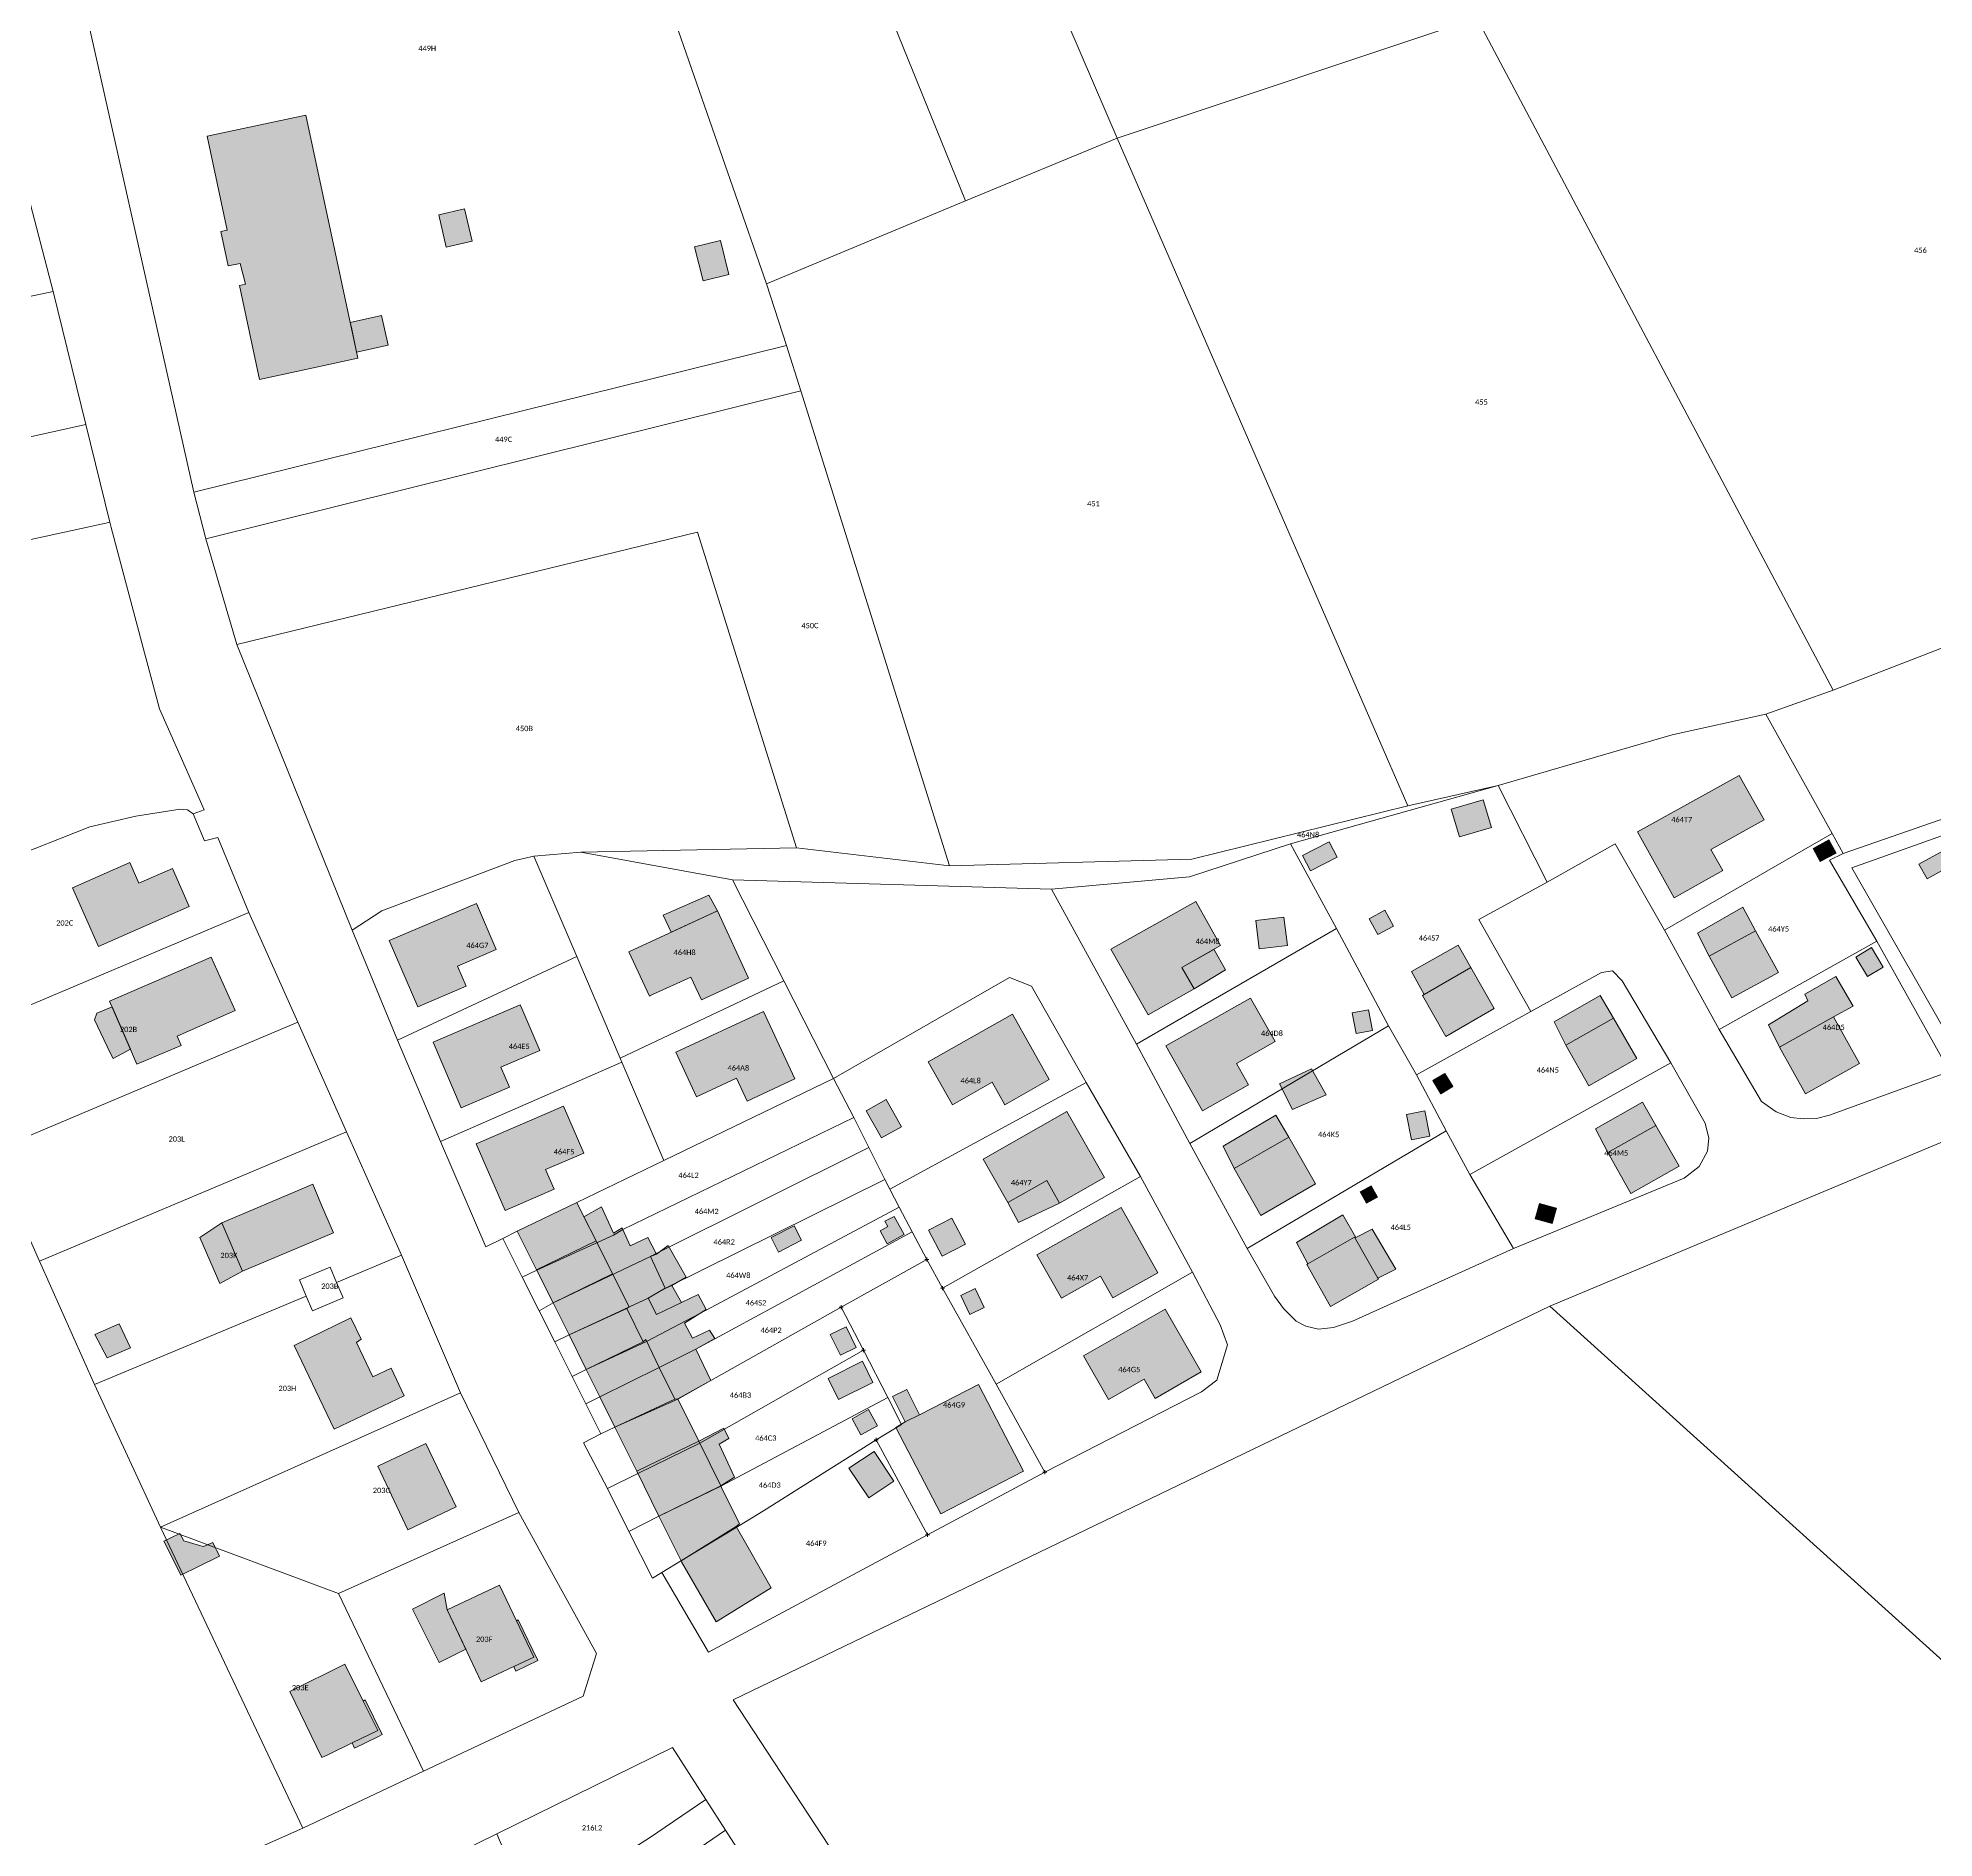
# Model space of a CAD drawing. Header units: metres. Extents: x 113120 to 240396, y 120329 to 242116.
# Drawn here: x 114262.7 to 114547.3, y 120947.3 to 121217.5 of the extents above; entities that cross this region are included whole.
import ezdxf

# ---------------------------------------------------------------- set-up
doc = ezdxf.new("R2010")
doc.units = ezdxf.units.M
doc.header["$LTSCALE"] = 3
doc.header["$PDMODE"] = 2
doc.header["$PDSIZE"] = 0.3
for name, color, linetype, lineweight in [('Bpn_CaPa', 78, 'Continuous', 0), ('Bpn_ReBu', 4, 'Continuous', 0), ('Bpt_CaNu', 7, 'Continuous', 0), ('Bpt_PrSt', 7, 'Continuous', 0), ('Hachure bâtiment', 11, 'Continuous', 0)]:
    doc.layers.add(name, color=color, linetype=linetype, lineweight=lineweight)
doc.styles.add('Legend', font='')
doc.styles.get('Legend').set_extended_font_data('Calibri')

msp = doc.modelspace()

# ---------------------------------------------------------------- hatches: boundary and pattern name
at = {"layer": 'Hachure bâtiment'}
h = msp.add_hatch(color=256, dxfattribs=at)
h.dxf.hatch_style = 1
h.paths.add_polyline_path([(114310.7, 121169.48), (114302.65, 121167.74), (114295.95, 121166.29), (114292.91, 121180.37), (114293.81, 121180.57), (114293.01, 121183.7), (114291.24, 121183.32), (114290.12, 121188.5), (114291.09, 121188.71), (114288.08, 121202.78), (114302.88, 121205.95)])
h = msp.add_hatch(color=256, dxfattribs=at)
h.dxf.hatch_style = 1
h.paths.add_polyline_path([(114323.96, 121186.15), (114322.83, 121191.01), (114326.71, 121191.91), (114327.84, 121187.06)])
h = msp.add_hatch(color=256, dxfattribs=at)
h.dxf.hatch_style = 1
h.paths.add_polyline_path([(114362.51, 121181.08), (114361.23, 121186.18), (114365.11, 121187.15), (114366.38, 121182.05)])
h = msp.add_hatch(color=256, dxfattribs=at)
h.dxf.hatch_style = 1
h.paths.add_polyline_path([(114310.51, 121170.36), (114309.72, 121174.06), (114309.55, 121174.83), (114314.25, 121175.86), (114315.24, 121171.4)])
h = msp.add_hatch(color=256, dxfattribs=at)
h.dxf.hatch_style = 1
h.paths.add_polyline_path([(114521.75, 121100.17), (114513.78, 121095.73), (114515.57, 121092.57), (114508.27, 121088.48), (114502.78, 121098.37), (114518.03, 121106.83)])
h = msp.add_hatch(color=256, dxfattribs=at)
h.dxf.hatch_style = 1
h.paths.add_polyline_path([(114476.03, 121097.59), (114474.78, 121101.75), (114479.59, 121103.19), (114480.84, 121099.03)])
h = msp.add_hatch(color=256, dxfattribs=at)
h.dxf.hatch_style = 1
h.paths.add_polyline_path([(114457.68, 121094.58), (114453.68, 121092.52), (114452.5, 121094.8), (114456.5, 121096.87)])
h = msp.add_hatch(color=256, dxfattribs=at)
h.dxf.hatch_style = 1
h.paths.add_polyline_path([(114532.57, 121095.18), (114530.18, 121093.9), (114529.13, 121095.88), (114531.5, 121097.17)])
h = msp.add_hatch(color=256, dxfattribs=at)
h.dxf.hatch_style = 1
h.paths.add_polyline_path([(114276.98, 121092.59), (114277.85, 121090.66), (114282.9, 121092.84), (114285.4, 121087.17), (114271.75, 121081.17), (114267.89, 121089.94), (114276.46, 121093.77)])
h = msp.add_hatch(color=256, dxfattribs=at)
h.dxf.hatch_style = 1
h.paths.add_polyline_path([(114550.75, 121093.8), (114546.23, 121091.3), (114544.98, 121093.5), (114549.53, 121096.02)])
h = msp.add_hatch(color=256, dxfattribs=at)
h.dxf.hatch_style = 1
h.paths.add_polyline_path([(114364.67, 121086.5), (114357.7, 121083.28), (114356.5, 121085.83), (114363.4, 121088.86)])
h = msp.add_hatch(color=256, dxfattribs=at)
h.dxf.hatch_style = 1
h.paths.add_polyline_path([(114331.48, 121080.7), (114325.67, 121078.22), (114326.97, 121075.2), (114319.68, 121072.07), (114315.4, 121082.03), (114328.53, 121087.63)])
h = msp.add_hatch(color=256, dxfattribs=at)
h.dxf.hatch_style = 1
h.paths.add_polyline_path([(114369.33, 121076.38), (114362.27, 121073.12), (114361.83, 121074.08), (114360.68, 121076.57), (114354.94, 121073.92), (114354.47, 121073.7), (114351.38, 121080.37), (114364.67, 121086.5)])
h = msp.add_hatch(color=256, dxfattribs=at)
h.dxf.hatch_style = 1
h.paths.add_polyline_path([(114440.18, 121081.3), (114434.37, 121078.02), (114436.2, 121074.78), (114429.3, 121070.87), (114423.73, 121080.73), (114436.45, 121087.92)])
h = msp.add_hatch(color=256, dxfattribs=at)
h.dxf.hatch_style = 1
h.paths.add_polyline_path([(114445.97, 121080.79), (114445.45, 121085.04), (114449.7, 121085.56), (114450.22, 121081.31)])
h = msp.add_hatch(color=256, dxfattribs=at)
h.dxf.hatch_style = 1
h.paths.add_polyline_path([(114466.13, 121084.2), (114463.77, 121082.93), (114462.5, 121085.32), (114464.85, 121086.58)])
h = msp.add_hatch(color=256, dxfattribs=at)
h.dxf.hatch_style = 1
h.paths.add_polyline_path([(114520.48, 121083.48), (114513.53, 121079.69), (114511.78, 121083.17), (114518.55, 121087.07)])
h = msp.add_hatch(color=256, dxfattribs=at)
h.dxf.hatch_style = 1
h.paths.add_polyline_path([(114523.9, 121077.23), (114516.9, 121073.42), (114513.53, 121079.69), (114520.48, 121083.48)])
h = msp.add_hatch(color=256, dxfattribs=at)
h.dxf.hatch_style = 1
h.paths.add_polyline_path([(114292.3, 121071.52), (114283.58, 121067.69), (114284.17, 121066.27), (114277.53, 121063.49), (114273.43, 121072.95), (114288.69, 121079.56)])
h = msp.add_hatch(color=256, dxfattribs=at)
h.dxf.hatch_style = 1
h.paths.add_polyline_path([(114440.94, 121077.64), (114436.2, 121074.78), (114434.37, 121078.02), (114439.16, 121080.72), (114439.17, 121080.73)])
h = msp.add_hatch(color=256, dxfattribs=at)
h.dxf.hatch_style = 1
h.paths.add_polyline_path([(114477.72, 121077.98), (114470.72, 121073.93), (114468.85, 121077.4), (114475.85, 121081.33)])
h = msp.add_hatch(color=256, dxfattribs=at)
h.dxf.hatch_style = 1
h.paths.add_polyline_path([(114539.65, 121078.07), (114537.27, 121076.63), (114535.53, 121079.57), (114537.9, 121080.98)])
h = msp.add_hatch(color=256, dxfattribs=at)
h.dxf.hatch_style = 1
h.paths.add_polyline_path([(114481.27, 121071.83), (114474, 121067.63), (114470.47, 121073.78), (114470.72, 121073.93), (114477.72, 121077.98)])
h = msp.add_hatch(color=256, dxfattribs=at)
h.dxf.hatch_style = 1
h.paths.add_polyline_path([(114535.13, 121072.2), (114532.2, 121070.58), (114524.07, 121066.02), (114522.4, 121069.37), (114528.3, 121073), (114527.85, 121073.98), (114532.53, 121076.67)])
h = msp.add_hatch(color=256, dxfattribs=at)
h.dxf.hatch_style = 1
h.paths.add_polyline_path([(114499.14, 121070.41), (114492.02, 121066.36), (114490.25, 121069.83), (114497.18, 121073.8)])
h = msp.add_hatch(color=256, dxfattribs=at)
h.dxf.hatch_style = 1
h.paths.add_polyline_path([(114276.55, 121065.76), (114273.99, 121064.35), (114273.54, 121065.17), (114271.18, 121070.15), (114271.54, 121071.15), (114273.82, 121072.07)])
h = msp.add_hatch(color=256, dxfattribs=at)
h.dxf.hatch_style = 1
h.paths.add_polyline_path([(114335.32, 121071.82), (114336.51, 121069.02), (114338, 121065.52), (114332.17, 121063.03), (114333.45, 121060.03), (114326.2, 121056.92), (114321.98, 121066.8), (114335.08, 121072.38)])
h = msp.add_hatch(color=256, dxfattribs=at)
h.dxf.hatch_style = 1
h.paths.add_polyline_path([(114376.28, 121061.27), (114369.15, 121057.93), (114367.53, 121061.4), (114361.53, 121058.6), (114358.43, 121065.27), (114371.57, 121071.4)])
h = msp.add_hatch(color=256, dxfattribs=at)
h.dxf.hatch_style = 1
h.paths.add_polyline_path([(114414.48, 121061.18), (114407.78, 121057.4), (114405.88, 121060.77), (114399.93, 121057.4), (114396.3, 121063.82), (114408.97, 121070.98)])
h = msp.add_hatch(color=256, dxfattribs=at)
h.dxf.hatch_style = 1
h.paths.add_polyline_path([(114448.37, 121066.88), (114442.57, 121063.6), (114444.38, 121060.38), (114437.48, 121056.47), (114431.98, 121066.22), (114444.68, 121073.4)])
h = msp.add_hatch(color=256, dxfattribs=at)
h.dxf.hatch_style = 1
h.paths.add_polyline_path([(114462.97, 121068.52), (114460.55, 121068.07), (114459.95, 121071.18), (114462.37, 121071.63)])
h = msp.add_hatch(color=256, dxfattribs=at)
h.dxf.hatch_style = 1
h.paths.add_polyline_path([(114502.68, 121064.32), (114495.45, 121060.22), (114492.02, 121066.36), (114499.14, 121070.41)])
h = msp.add_hatch(color=256, dxfattribs=at)
h.dxf.hatch_style = 1
h.paths.add_polyline_path([(114536.1, 121063.6), (114527.95, 121059.03), (114524.07, 121066.02), (114532.2, 121070.58)])
h = msp.add_hatch(color=256, dxfattribs=at)
h.dxf.hatch_style = 1
h.paths.add_polyline_path([(114450.96, 121056.66), (114449.03, 121060.51), (114453.85, 121062.8), (114456.01, 121058.9)])
h = msp.add_hatch(color=256, dxfattribs=at)
h.dxf.hatch_style = 1
h.paths.add_polyline_path([(114475.03, 121060.12), (114473.25, 121059.03), (114472.05, 121061.02), (114473.82, 121062.1)])
h = msp.add_hatch(color=256, dxfattribs=at)
h.dxf.hatch_style = 1
h.paths.add_polyline_path([(114344.6, 121050.13), (114338.87, 121047.67), (114340.15, 121044.7), (114332.82, 121041.52), (114328.48, 121051.53), (114341.57, 121057.18)])
h = msp.add_hatch(color=256, dxfattribs=at)
h.dxf.hatch_style = 1
h.paths.add_polyline_path([(114390.01, 121058.16), (114392.27, 121054.09), (114389.27, 121052.43), (114387.01, 121056.49)])
h = msp.add_hatch(color=256, dxfattribs=at)
h.dxf.hatch_style = 1
h.paths.add_polyline_path([(114505.52, 121054.3), (114498.3, 121050.22), (114496.43, 121053.8), (114503.5, 121057.77)])
h = msp.add_hatch(color=256, dxfattribs=at)
h.dxf.hatch_style = 1
h.paths.add_polyline_path([(114422.75, 121046.47), (114416.03, 121042.63), (114414.1, 121046.02), (114408.27, 121042.7), (114404.57, 121049.22), (114417.13, 121056.37)])
h = msp.add_hatch(color=256, dxfattribs=at)
h.dxf.hatch_style = 1
h.paths.add_polyline_path([(114450.43, 121052.52), (114442.2, 121047.82), (114440.55, 121051.2), (114448.5, 121055.83)])
h = msp.add_hatch(color=256, dxfattribs=at)
h.dxf.hatch_style = 1
h.paths.add_polyline_path([(114471.58, 121052.68), (114468.83, 121052.12), (114468.08, 121055.92), (114470.85, 121056.47)])
h = msp.add_hatch(color=256, dxfattribs=at)
h.dxf.hatch_style = 1
h.paths.add_polyline_path([(114509, 121048.17), (114501.78, 121044.08), (114498.3, 121050.22), (114505.52, 121054.3)])
h = msp.add_hatch(color=256, dxfattribs=at)
h.dxf.hatch_style = 1
h.paths.add_polyline_path([(114454.45, 121045.5), (114446.23, 121040.78), (114442.2, 121047.82), (114450.43, 121052.52)])
h = msp.add_hatch(color=256, dxfattribs=at)
h.dxf.hatch_style = 1
h.paths.add_polyline_path([(114305.26, 121042.32), (114307.02, 121038.15), (114293.37, 121032.39), (114290.29, 121039.68), (114302.56, 121044.86), (114303.94, 121045.45)])
h = msp.add_hatch(color=256, dxfattribs=at)
h.dxf.hatch_style = 1
h.paths.add_polyline_path([(114409.84, 121039.72), (114408.27, 121042.7), (114414.1, 121046.02), (114416.03, 121042.63)])
h = msp.add_hatch(color=256, dxfattribs=at)
h.dxf.hatch_style = 1
h.paths.add_polyline_path([(114344.62, 121040.59), (114346.45, 121036.94), (114337.53, 121032.6), (114334.63, 121038.42), (114343.55, 121042.72)])
h = msp.add_hatch(color=256, dxfattribs=at)
h.dxf.hatch_style = 1
h.paths.add_polyline_path([(114463.73, 121043.52), (114462.07, 121042.6), (114461.13, 121044.32), (114462.77, 121045.23)])
h = msp.add_hatch(color=256, dxfattribs=at)
h.dxf.hatch_style = 1
h.paths.add_polyline_path([(114490.6, 121041.87), (114489.97, 121039.57), (114487.4, 121040.27), (114488.05, 121042.57)])
h = msp.add_hatch(color=256, dxfattribs=at)
h.dxf.hatch_style = 1
h.paths.add_polyline_path([(114290.29, 121039.68), (114293.37, 121032.39), (114289.96, 121030.55), (114286.99, 121037.46)])
h = msp.add_hatch(color=256, dxfattribs=at)
h.dxf.hatch_style = 1
h.paths.add_polyline_path([(114349.07, 121038.12), (114350.35, 121038.9), (114350.45, 121038.67), (114351.57, 121036.2), (114354.23, 121037.47), (114355.5, 121034.97), (114354.6, 121034.63), (114356.81, 121029.87), (114356.57, 121029.73), (114354.27, 121028.38), (114355.5, 121025.9), (114361.77, 121028.92), (114362.98, 121026.67), (114359.73, 121024.63), (114360.9, 121022.33), (114363.47, 121023.57), (114364.28, 121022.3), (114361.4, 121020.68), (114363.7, 121016.02), (114358.71, 121013.26), (114358.25, 121013.2), (114355.93, 121017.97), (114353.9, 121022.13), (114353.5, 121021.82), (114351.05, 121026.83), (114351.4, 121027.08), (114348.93, 121032), (114346.45, 121036.94), (114344.62, 121040.59), (114347.25, 121042.08)])
h = msp.add_hatch(color=256, dxfattribs=at)
h.dxf.hatch_style = 1
h.paths.add_polyline_path([(114392.67, 121037.9), (114390.13, 121036.53), (114389.08, 121038.48), (114390.25, 121039.1), (114389.8, 121039.9), (114391.18, 121040.63)])
h = msp.add_hatch(color=256, dxfattribs=at)
h.dxf.hatch_style = 1
h.paths.add_polyline_path([(114398.38, 121034.64), (114396.34, 121038.57), (114399.85, 121040.39), (114401.89, 121036.46)])
h = msp.add_hatch(color=256, dxfattribs=at)
h.dxf.hatch_style = 1
h.paths.add_polyline_path([(114430.77, 121032.18), (114424.03, 121028.4), (114422.18, 121031.67), (114416.3, 121028.37), (114412.63, 121034.87), (114425.27, 121041.97)])
h = msp.add_hatch(color=256, dxfattribs=at)
h.dxf.hatch_style = 1
h.paths.add_polyline_path([(114460.47, 121037.47), (114462.93, 121038.7), (114466.48, 121032.7), (114463.81, 121031.37), (114460.3, 121037.52), (114453.28, 121033.5), (114451.6, 121036.72), (114458.55, 121040.87)])
h = msp.add_hatch(color=256, dxfattribs=at)
h.dxf.hatch_style = 1
h.paths.add_polyline_path([(114348.93, 121032), (114339.99, 121027.67), (114337.53, 121032.6), (114346.45, 121036.94)])
h = msp.add_hatch(color=256, dxfattribs=at)
h.dxf.hatch_style = 1
h.paths.add_polyline_path([(114377.3, 121037.07), (114373.85, 121035.28), (114372.73, 121037.47), (114376.17, 121039.23)])
h = msp.add_hatch(color=256, dxfattribs=at)
h.dxf.hatch_style = 1
h.paths.add_polyline_path([(114463.81, 121031.37), (114463.88, 121031.23), (114456.7, 121027.12), (114453.13, 121033.42), (114453.28, 121033.5), (114460.3, 121037.52)])
h = msp.add_hatch(color=256, dxfattribs=at)
h.dxf.hatch_style = 1
h.paths.add_polyline_path([(114354.76, 121034.69), (114355.5, 121034.97), (114357.28, 121036.24), (114359.99, 121031.5), (114357.84, 121030.28), (114356.81, 121029.87), (114354.61, 121034.6), (114354.6, 121034.63)], flags=17)
h = msp.add_hatch(color=256, dxfattribs=at)
h.dxf.hatch_style = 1
h.paths.add_polyline_path([(114351.4, 121027.08), (114351.05, 121026.83), (114342.4, 121022.83), (114339.99, 121027.67), (114348.93, 121032)])
h = msp.add_hatch(color=256, dxfattribs=at)
h.dxf.hatch_style = 1
h.paths.add_polyline_path([(114357.84, 121030.28), (114359.29, 121027.73), (114355.5, 121025.9), (114354.27, 121028.38), (114356.57, 121029.73)], flags=17)
h = msp.add_hatch(color=256, dxfattribs=at)
h.dxf.hatch_style = 1
h.paths.add_polyline_path([(114404.7, 121026.97), (114402.57, 121025.92), (114401.18, 121028.78), (114403.33, 121029.83)])
h = msp.add_hatch(color=256, dxfattribs=at)
h.dxf.hatch_style = 1
h.paths.add_polyline_path([(114311.22, 121022.19), (114310.48, 121021.71), (114312.94, 121016.56), (114315.69, 121017.87), (114317.64, 121013.69), (114307.14, 121008.69), (114301.16, 121021.25), (114309.64, 121025.42)])
h = msp.add_hatch(color=256, dxfattribs=at)
h.dxf.hatch_style = 1
h.paths.add_polyline_path([(114353.5, 121021.82), (114344.99, 121017.63), (114342.4, 121022.83), (114351.05, 121026.83)])
h = msp.add_hatch(color=256, dxfattribs=at)
h.dxf.hatch_style = 1
h.paths.add_polyline_path([(114437.28, 121017.28), (114430.37, 121013.32), (114428.7, 121016.2), (114423.38, 121013.17), (114419.63, 121019.68), (114431.88, 121026.72)])
h = msp.add_hatch(color=256, dxfattribs=at)
h.dxf.hatch_style = 1
h.paths.add_polyline_path([(114273.05, 121019.4), (114271.23, 121022.88), (114274.85, 121024.52), (114276.55, 121020.91)])
h = msp.add_hatch(color=256, dxfattribs=at)
h.dxf.hatch_style = 1
h.paths.add_polyline_path([(114385.47, 121020.97), (114383.12, 121019.82), (114381.6, 121022.92), (114383.97, 121024.07)])
h = msp.add_hatch(color=256, dxfattribs=at)
h.dxf.hatch_style = 1
h.paths.add_polyline_path([(114355.93, 121017.97), (114347.03, 121013.53), (114344.99, 121017.63), (114353.5, 121021.82), (114353.9, 121022.13)], flags=17)
h = msp.add_hatch(color=256, dxfattribs=at)
h.dxf.hatch_style = 1
h.paths.add_polyline_path([(114358.25, 121013.2), (114349.28, 121009.01), (114347.03, 121013.53), (114355.93, 121017.97)])
h = msp.add_hatch(color=256, dxfattribs=at)
h.dxf.hatch_style = 1
h.paths.add_polyline_path([(114382.84, 121013.13), (114381.31, 121016.28), (114386.45, 121018.91), (114388.01, 121015.68)])
h = msp.add_hatch(color=256, dxfattribs=at)
h.dxf.hatch_style = 1
h.paths.add_polyline_path([(114394.97, 121010.83), (114392.83, 121009.78), (114390.95, 121013.58), (114393.1, 121014.63)])
h = msp.add_hatch(color=256, dxfattribs=at)
h.dxf.hatch_style = 1
h.paths.add_polyline_path([(114410.62, 121002.4), (114398.19, 120995.96), (114391.45, 121008.96), (114392.83, 121009.78), (114394.97, 121010.83), (114403.87, 121015.4)])
h = msp.add_hatch(color=256, dxfattribs=at)
h.dxf.hatch_style = 1
h.paths.add_polyline_path([(114361.85, 121006.89), (114352.55, 121002.38), (114349.38, 121008.8), (114349.28, 121009.01), (114358.25, 121013.2), (114358.71, 121013.26)])
h = msp.add_hatch(color=256, dxfattribs=at)
h.dxf.hatch_style = 1
h.paths.add_polyline_path([(114388.68, 121009.2), (114386.2, 121007.82), (114384.87, 121010.23), (114387.35, 121011.62)])
h = msp.add_hatch(color=256, dxfattribs=at)
h.dxf.hatch_style = 1
h.paths.add_polyline_path([(114366.4, 121007.27), (114364.93, 121006.42), (114367.25, 121001.47), (114365.16, 121000.18), (114361.85, 121006.89), (114365.65, 121008.83)])
h = msp.add_hatch(color=256, dxfattribs=at)
h.dxf.hatch_style = 1
h.paths.add_polyline_path([(114325.43, 120997.03), (114318.18, 120993.59), (114313.69, 121003.14), (114320.91, 121006.54)])
h = msp.add_hatch(color=256, dxfattribs=at)
h.dxf.hatch_style = 1
h.paths.add_polyline_path([(114365.16, 121000.18), (114355.89, 120995.61), (114352.55, 121002.38), (114361.85, 121006.89)])
h = msp.add_hatch(color=256, dxfattribs=at)
h.dxf.hatch_style = 1
h.paths.add_polyline_path([(114387.37, 120998.38), (114384.41, 121002.83), (114388.2, 121005.34), (114391.15, 121000.89)])
h = msp.add_hatch(color=256, dxfattribs=at)
h.dxf.hatch_style = 1
h.paths.add_polyline_path([(114365.29, 120999.92), (114367.97, 120994.48), (114367.47, 120994.07), (114359.2, 120988.91), (114359.1, 120989.12), (114355.89, 120995.61), (114365.16, 121000.18)])
h = msp.add_hatch(color=256, dxfattribs=at)
h.dxf.hatch_style = 1
h.paths.add_polyline_path([(114372.75, 120984.87), (114364.47, 120979.75), (114359.27, 120988.78), (114359.2, 120988.91), (114367.47, 120994.07)])
h = msp.add_hatch(color=256, dxfattribs=at)
h.dxf.hatch_style = 1
h.paths.add_polyline_path([(114284.6, 120991.92), (114286.76, 120991.3), (114287.51, 120991.09), (114288.91, 120991.69), (114289.25, 120991.01), (114289.49, 120990.52), (114289.81, 120989.86), (114289.93, 120989.62), (114286.79, 120988.07), (114284.12, 120986.76), (114282.96, 120989.12), (114281.6, 120991.89), (114282.72, 120992.45), (114282.74, 120992.45), (114283.96, 120993.05)])
h = msp.add_hatch(color=256, dxfattribs=at)
h.dxf.hatch_style = 1
h.paths.add_polyline_path([(114324.11, 120981.56), (114326.9, 120975.67), (114322.9, 120973.67), (114318.9, 120981.67), (114323.67, 120984.06)])
h = msp.add_hatch(color=256, dxfattribs=at)
h.dxf.hatch_style = 1
h.paths.add_polyline_path([(114334.5, 120979.94), (114337.09, 120974.48), (114334.11, 120973.06), (114329.23, 120970.75), (114324.11, 120981.56), (114331.96, 120985.29)])
h = msp.add_hatch(color=256, dxfattribs=at)
h.dxf.hatch_style = 1
h.paths.add_polyline_path([(114337.7, 120973.97), (114334.43, 120972.38), (114334.11, 120973.06), (114337.09, 120974.48), (114334.5, 120979.94), (114334.74, 120980.05)])
h = msp.add_hatch(color=256, dxfattribs=at)
h.dxf.hatch_style = 1
h.paths.add_polyline_path([(114311.48, 120967.87), (114313.69, 120963.44), (114309.84, 120961.58), (114306.31, 120959.87), (114305.31, 120959.39), (114300.51, 120969.31), (114308.73, 120973.4)])
h = msp.add_hatch(color=256, dxfattribs=at)
h.dxf.hatch_style = 1
h.paths.add_polyline_path([(114314.34, 120962.85), (114313.79, 120962.57), (114310.21, 120960.82), (114309.84, 120961.58), (114313.69, 120963.44), (114311.48, 120967.87), (114311.82, 120968.04)])

# ---------------------------------------------------------------- linework, layer by layer
at = {"layer": 'Bpn_CaPa'}
for points in [[(114424.68, 121202.51), (114409.98, 121236.6), (114595.54, 121313.54), (114625.18, 121288.4), (114591.44, 121270.74), (114544.91, 121246.42), (114478.64, 121220.5), (114424.68, 121202.51)], [(114424.68, 121202.51), (114401.89, 121193.07), (114366.75, 121279.84), (114387.08, 121289.6), (114409.98, 121236.6), (114424.68, 121202.51)], [(114375.04, 121171.39), (114286.07, 121149.37), (114264.49, 121245.63), (114267.72, 121246.97), (114266.99, 121250.41), (114337.08, 121280.98), (114341.73, 121267.73), (114372.04, 121180.65), (114375.04, 121171.39)], [(114341.73, 121267.73), (114366.75, 121279.84), (114401.89, 121193.07), (114372.04, 121180.65), (114341.73, 121267.73)], [(114609.91, 121151.55), (114603.27, 121147.19), (114532.11, 121119.64), (114478.64, 121220.5), (114544.91, 121246.42), (114609.91, 121151.55)], [(114424.68, 121202.51), (114478.64, 121220.5), (114532.11, 121119.64), (114522.01, 121116.02), (114507.95, 121112.93), (114481.85, 121105.32), (114468.27, 121102.26), (114424.68, 121202.51)], [(114424.68, 121202.51), (114468.27, 121102.26), (114435.87, 121094.24), (114399.51, 121093.25), (114377.18, 121164.59), (114375.04, 121171.39), (114372.04, 121180.65), (114401.89, 121193.07), (114424.68, 121202.51)], [(114231.22, 121188.54), (114241.82, 121191.05), (114260.33, 121197.33), (114264.97, 121179.49), (114234.79, 121173.11), (114232.83, 121181.63), (114231.22, 121188.54)], [(114269.86, 121159.52), (114191.98, 121142.25), (114187.71, 121160.82), (114187.26, 121163.11), (114234.79, 121173.11), (114264.97, 121179.49), (114269.86, 121159.52)], [(114375.04, 121171.39), (114377.18, 121164.59), (114287.89, 121142.37), (114286.07, 121149.37), (114375.04, 121171.39)], [(114376.52, 121095.98), (114361.67, 121143.36), (114292.52, 121126.47), (114287.89, 121142.37), (114377.18, 121164.59), (114399.51, 121093.25), (114376.52, 121095.98)], [(114248.93, 121139.43), (114195.37, 121127.6), (114191.98, 121142.25), (114269.86, 121159.52), (114273.46, 121144.83), (114273.3, 121144.8), (114260, 121141.89), (114248.93, 121139.43)], [(114522.01, 121116.02), (114532.11, 121119.64), (114603.27, 121147.19), (114606.06, 121142.01), (114612.12, 121131.25), (114614.09, 121127.85), (114600.3, 121125.49), (114588.16, 121116.18), (114579.46, 121111.03), (114533.63, 121095.09), (114531.97, 121098.1), (114522.01, 121116.02)], [(114337.11, 121094.73), (114334.26, 121094.04), (114314.31, 121086.51), (114309.84, 121083.58), (114292.52, 121126.47), (114361.67, 121143.36), (114376.52, 121095.98), (114344.18, 121095.31), (114337.11, 121094.73)], [(114481.85, 121105.32), (114507.95, 121112.93), (114522.01, 121116.02), (114531.97, 121098.1), (114506.8, 121083.58), (114499.4, 121096.58), (114489.19, 121090.83), (114481.85, 121105.32)], [(114376.52, 121095.98), (114399.51, 121093.25), (114435.87, 121094.24), (114468.27, 121102.26), (114481.85, 121105.32), (114450.68, 121096.55), (114435.51, 121091.63), (114414.82, 121089.74), (114366.94, 121091.17), (114344.18, 121095.31), (114376.52, 121095.98)], [(114450.68, 121096.55), (114481.85, 121105.32), (114489.19, 121090.83), (114478.92, 121085.19), (114486.74, 121071.39), (114469.61, 121061.9), (114465.4, 121069.24), (114457.56, 121083.85), (114450.68, 121096.55)], [(114285.97, 121101.05), (114287.68, 121097), (114289.69, 121097.49), (114294.36, 121086.23), (114248.3, 121066.79), (114239.83, 121087.44), (114257.81, 121094.1), (114270.49, 121099.13), (114277.37, 121100.74), (114284.04, 121101.76), (114285.14, 121101.66), (114285.97, 121101.05)], [(114450.68, 121096.55), (114457.56, 121083.85), (114427.56, 121066.51), (114414.82, 121089.74), (114435.51, 121091.63), (114450.68, 121096.55)], [(114515, 121068.67), (114506.8, 121083.58), (114531.97, 121098.1), (114533.63, 121095.09), (114531.6, 121094.13), (114538.66, 121081.94), (114515, 121068.67)], [(114551.47, 121098.86), (114568.25, 121069.63), (114551.89, 121063.3), (114534.92, 121092.98), (114551.47, 121098.86)], [(114337.11, 121094.73), (114343.56, 121079.63), (114316.64, 121067.08), (114309.84, 121083.58), (114314.31, 121086.51), (114334.26, 121094.04), (114337.11, 121094.73)], [(114337.11, 121094.73), (114344.18, 121095.31), (114366.94, 121091.17), (114374.65, 121076.01), (114350.06, 121064.38), (114343.56, 121079.63), (114337.11, 121094.73)], [(114302.45, 120948.78), (114250.04, 120925.59), (114211.58, 121076.09), (114239.83, 121087.44), (114248.3, 121066.79), (114255.6, 121050.35), (114262.91, 121033.9), (114271.16, 121015.39), (114281.06, 120994), (114302.45, 120948.78)], [(114301.68, 121069.79), (114255.6, 121050.35), (114248.3, 121066.79), (114294.36, 121086.23), (114301.68, 121069.79)], [(114435.59, 121051.58), (114427.56, 121066.51), (114457.56, 121083.85), (114465.4, 121069.24), (114435.59, 121051.58)], [(114350.06, 121064.38), (114350.31, 121063.8), (114323.12, 121051.86), (114316.64, 121067.08), (114343.56, 121079.63), (114350.06, 121064.38)], [(114538.66, 121081.94), (114549.58, 121062.37), (114531.59, 121055.82), (114529.61, 121055.32), (114527.62, 121055.29), (114525.79, 121055.5), (114523.57, 121056.34), (114521.36, 121057.86), (114515, 121068.67), (114538.66, 121081.94)], [(114507.77, 121063.67), (114477.59, 121046.91), (114474.03, 121053.46), (114469.61, 121061.9), (114486.74, 121071.39), (114497.35, 121077.27), (114499.03, 121077.48), (114500.45, 121076.02), (114507.77, 121063.67)], [(114382.11, 121061.31), (114356.64, 121049.03), (114350.31, 121063.8), (114350.06, 121064.38), (114374.65, 121076.01), (114382.11, 121061.31)], [(114382.11, 121061.31), (114408.5, 121076.5), (114411.78, 121075.18), (114420.01, 121060.71), (114390.52, 121044.73), (114389.77, 121046.17), (114387.37, 121050.97), (114385.13, 121055.47), (114382.11, 121061.31)], [(114308.99, 121053.34), (114262.91, 121033.9), (114255.6, 121050.35), (114301.68, 121069.79), (114308.99, 121053.34)], [(114469.61, 121061.9), (114474.03, 121053.46), (114444.16, 121035.79), (114435.59, 121051.58), (114465.4, 121069.24), (114469.61, 121061.9)], [(114332.44, 121037.33), (114329.92, 121036.07), (114323.12, 121051.86), (114350.31, 121063.8), (114356.64, 121049.03), (114343.55, 121042.71), (114334.63, 121038.42), (114332.44, 121037.33)], [(114477.59, 121046.91), (114507.77, 121063.67), (114512.9, 121054.65), (114513.45, 121052.4), (114513.24, 121050.41), (114512, 121048.1), (114509.76, 121046.38), (114484.15, 121035.8), (114477.59, 121046.91)], [(114382.11, 121061.31), (114385.13, 121055.47), (114350.45, 121038.67), (114349.06, 121037.81), (114337.55, 121032.57), (114335.37, 121031.49), (114332.44, 121037.33), (114334.63, 121038.42), (114343.55, 121042.71), (114356.64, 121049.03), (114382.11, 121061.31)], [(114393.91, 121038.3), (114391.95, 121042.02), (114390.52, 121044.73), (114420.01, 121060.71), (114428.18, 121046.61), (114398.47, 121029.88), (114396.08, 121034.18), (114393.91, 121038.3)], [(114665.74, 120868.13), (114489.6, 121027.17), (114565.39, 121058.88), (114673.93, 120943.02), (114672.98, 120938.86), (114672.35, 120890.11), (114672.33, 120888.8), (114665.74, 120868.13)], [(114385.13, 121055.47), (114387.37, 121050.97), (114355.45, 121035.07), (114354.6, 121034.63), (114340, 121027.65), (114337.89, 121026.48), (114335.37, 121031.49), (114337.55, 121032.57), (114349.06, 121037.81), (114350.45, 121038.67), (114385.13, 121055.47)], [(114317.23, 121034.83), (114307.51, 121030.73), (114306.53, 121033.03), (114301.93, 121031.09), (114302.95, 121028.66), (114271.16, 121015.39), (114262.91, 121033.9), (114308.99, 121053.34), (114317.23, 121034.83)], [(114477.59, 121046.91), (114484.15, 121035.8), (114459.97, 121024.9), (114457.15, 121023.97), (114454.87, 121023.72), (114452.97, 121024.15), (114451.54, 121024.92), (114449.64, 121026.8), (114448.3, 121028.67), (114444.16, 121035.79), (114474.03, 121053.46), (114477.59, 121046.91)], [(114340.24, 121021.81), (114337.89, 121026.48), (114340, 121027.65), (114354.6, 121034.63), (114355.45, 121035.07), (114387.37, 121050.97), (114389.77, 121046.17), (114356.86, 121029.84), (114354.27, 121028.38), (114342.4, 121022.83), (114340.24, 121021.81)], [(114340.24, 121021.81), (114342.4, 121022.83), (114354.27, 121028.38), (114356.86, 121029.84), (114389.77, 121046.17), (114390.52, 121044.73), (114391.95, 121042.02), (114363, 121026.57), (114354.04, 121021.84), (114344.98, 121017.64), (114342.86, 121016.59), (114340.24, 121021.81)], [(114435.97, 121032.26), (114406.48, 121015.44), (114398.47, 121029.88), (114428.18, 121046.61), (114435.97, 121032.26)], [(114393.91, 121038.3), (114361.4, 121020.68), (114355.93, 121017.96), (114347.03, 121013.53), (114344.92, 121012.49), (114342.86, 121016.59), (114344.98, 121017.64), (114354.04, 121021.84), (114363, 121026.57), (114391.95, 121042.02), (114393.91, 121038.3)], [(114393.91, 121038.3), (114396.08, 121034.18), (114383.23, 121027), (114363.7, 121016.02), (114358.73, 121013.2), (114349.28, 121009.01), (114347.19, 121007.97), (114344.92, 121012.49), (114347.03, 121013.53), (114355.93, 121017.96), (114361.4, 121020.68), (114393.91, 121038.3)], [(114317.23, 121034.83), (114326.08, 121014.13), (114281.06, 120994), (114271.16, 121015.39), (114302.95, 121028.66), (114303.87, 121026.48), (114308.48, 121028.42), (114307.51, 121030.73), (114317.23, 121034.83)], [(114396.21, 120992.85), (114388.51, 121007.07), (114392.3, 121009.38), (114390.22, 121013.46), (114386.58, 121020.57), (114383.23, 121027), (114396.08, 121034.18), (114398.47, 121029.88), (114406.48, 121015.44), (114413.81, 121002.22), (114396.21, 120992.85)], [(114302.95, 121028.66), (114301.93, 121031.09), (114306.53, 121033.03), (114307.51, 121030.73), (114308.48, 121028.42), (114303.87, 121026.48), (114302.95, 121028.66)], [(114435.97, 121032.26), (114440.13, 121024.35), (114441.23, 121021.33), (114439.64, 121016.04), (114437.34, 121014.3), (114413.81, 121002.22), (114406.48, 121015.44), (114435.97, 121032.26)], [(114347.19, 121007.97), (114349.28, 121009.01), (114358.73, 121013.2), (114363.7, 121016.02), (114383.23, 121027), (114386.58, 121020.57), (114362.01, 121006.57), (114352.72, 121002.03), (114348.15, 120999.77), (114344.56, 121006.66), (114347.19, 121007.97)], [(114665.74, 120868.13), (114657.04, 120844.85), (114495.95, 120768.15), (114416.88, 120892.85), (114396.8, 120922.65), (114367.05, 120968.08), (114489.6, 121027.17), (114665.74, 120868.13)], [(114390.22, 121013.46), (114365.29, 121000.17), (114355.89, 120995.61), (114351.39, 120993.31), (114348.15, 120999.77), (114352.72, 121002.03), (114362.01, 121006.57), (114386.58, 121020.57), (114390.22, 121013.46)], [(114307.79, 120984.04), (114281.06, 120994), (114326.08, 121014.13), (114334.88, 120996.16), (114307.79, 120984.04)], [(114388.51, 121007.07), (114371.57, 120996.45), (114367.97, 120994.23), (114359.25, 120988.97), (114356.33, 120987.19), (114354.91, 120986.3), (114351.39, 120993.31), (114355.89, 120995.61), (114365.29, 121000.17), (114390.22, 121013.46), (114392.3, 121009.38), (114388.51, 121007.07)], [(114396.21, 120992.85), (114363.31, 120975.24), (114356.33, 120987.19), (114359.25, 120988.97), (114367.97, 120994.23), (114371.57, 120996.45), (114388.51, 121007.07), (114396.21, 120992.85)], [(114307.79, 120984.04), (114334.88, 120996.16), (114346.53, 120975.04), (114344.52, 120968.59), (114320.53, 120957.34), (114307.79, 120984.04)], [(114307.79, 120984.04), (114320.53, 120957.34), (114302.45, 120948.78), (114281.06, 120994), (114307.79, 120984.04)], [(114362.95, 120953.08), (114354.47, 120947.32), (114336.63, 120936), (114331.55, 120947.96), (114357.93, 120960.88), (114362.95, 120953.08)], [(114365.9, 120948.48), (114346.85, 120935.49), (114339.42, 120930.43), (114336.63, 120936), (114354.47, 120947.32), (114362.95, 120953.08), (114365.9, 120948.48)]]:
    msp.add_lwpolyline(points, close=True, dxfattribs=at)
for points in [[(114260, 121141.89), (114273.3, 121144.8), (114273.46, 121144.83), (114273.67, 121144.05), (114278.48, 121125.99), (114280.92, 121116.82), (114284.99, 121107.65), (114287.64, 121101.68), (114285.97, 121101.05), (114285.14, 121101.66), (114284.04, 121101.76), (114277.37, 121100.74), (114270.49, 121099.13), (114257.81, 121094.1)], [(114325.64, 120945.05), (114331.55, 120947.96), (114331.55, 120947.96), (114336.63, 120936)], [(114346.85, 120935.49), (114365.9, 120948.48), (114432.88, 120843.9)]]:
    msp.add_lwpolyline(points, dxfattribs=at)
at = {"layer": 'Bpn_ReBu'}
for points in [[(114310.7, 121169.48), (114302.65, 121167.74), (114295.95, 121166.29), (114292.91, 121180.37), (114293.81, 121180.57), (114293.01, 121183.7), (114291.24, 121183.32), (114290.12, 121188.5), (114291.09, 121188.71), (114288.08, 121202.78), (114302.88, 121205.95), (114310.7, 121169.48)], [(114323.96, 121186.15), (114322.83, 121191.01), (114326.71, 121191.91), (114327.84, 121187.06), (114323.96, 121186.15)], [(114362.51, 121181.08), (114361.23, 121186.18), (114365.11, 121187.15), (114366.38, 121182.05), (114362.51, 121181.08)], [(114310.51, 121170.36), (114309.72, 121174.06), (114309.55, 121174.83), (114314.25, 121175.86), (114315.24, 121171.4), (114310.51, 121170.36)], [(114521.75, 121100.17), (114513.78, 121095.73), (114515.57, 121092.57), (114508.27, 121088.48), (114502.78, 121098.37), (114518.03, 121106.83), (114521.75, 121100.17)], [(114476.03, 121097.59), (114474.78, 121101.75), (114479.59, 121103.19), (114480.84, 121099.03), (114476.03, 121097.59)], [(114457.68, 121094.58), (114453.68, 121092.52), (114452.5, 121094.8), (114456.5, 121096.87), (114457.68, 121094.58)], [(114532.57, 121095.18), (114530.18, 121093.9), (114529.13, 121095.88), (114531.5, 121097.17), (114532.57, 121095.18)], [(114276.98, 121092.59), (114277.85, 121090.66), (114282.9, 121092.84), (114285.4, 121087.17), (114271.75, 121081.17), (114267.89, 121089.94), (114276.46, 121093.77), (114276.98, 121092.59)], [(114550.75, 121093.8), (114546.23, 121091.3), (114544.98, 121093.5), (114549.53, 121096.02), (114550.75, 121093.8)], [(114364.67, 121086.5), (114357.7, 121083.28), (114356.5, 121085.83), (114363.4, 121088.86), (114364.67, 121086.5)], [(114331.48, 121080.7), (114325.67, 121078.22), (114326.97, 121075.2), (114319.68, 121072.07), (114315.4, 121082.03), (114328.53, 121087.63), (114331.48, 121080.7)], [(114369.33, 121076.38), (114362.27, 121073.12), (114361.83, 121074.08), (114360.68, 121076.57), (114354.94, 121073.92), (114354.47, 121073.7), (114351.38, 121080.37), (114364.67, 121086.5), (114369.33, 121076.38)], [(114440.18, 121081.3), (114434.37, 121078.02), (114436.2, 121074.78), (114429.3, 121070.87), (114423.73, 121080.73), (114436.45, 121087.92), (114440.18, 121081.3)], [(114445.97, 121080.79), (114445.45, 121085.04), (114449.7, 121085.56), (114450.22, 121081.31), (114445.97, 121080.79)], [(114466.13, 121084.2), (114463.77, 121082.93), (114462.5, 121085.32), (114464.85, 121086.58), (114466.13, 121084.2)], [(114520.48, 121083.48), (114513.53, 121079.69), (114511.78, 121083.17), (114518.55, 121087.07), (114520.48, 121083.48)], [(114523.9, 121077.23), (114516.9, 121073.42), (114513.53, 121079.69), (114520.48, 121083.48), (114523.9, 121077.23)], [(114292.3, 121071.52), (114283.58, 121067.69), (114284.17, 121066.27), (114277.53, 121063.49), (114273.43, 121072.95), (114288.69, 121079.56), (114292.3, 121071.52)], [(114440.94, 121077.64), (114436.2, 121074.78), (114434.37, 121078.02), (114439.16, 121080.72), (114439.17, 121080.73), (114440.94, 121077.64)], [(114477.72, 121077.98), (114470.72, 121073.93), (114468.85, 121077.4), (114475.85, 121081.33), (114477.72, 121077.98)], [(114539.65, 121078.07), (114537.27, 121076.63), (114535.53, 121079.57), (114537.9, 121080.98), (114539.65, 121078.07)], [(114481.27, 121071.83), (114474, 121067.63), (114470.47, 121073.78), (114470.72, 121073.93), (114477.72, 121077.98), (114481.27, 121071.83)], [(114535.13, 121072.2), (114532.2, 121070.58), (114524.07, 121066.02), (114522.4, 121069.37), (114528.3, 121073), (114527.85, 121073.98), (114532.53, 121076.67), (114535.13, 121072.2)], [(114499.14, 121070.41), (114492.02, 121066.36), (114490.25, 121069.83), (114497.18, 121073.8), (114499.14, 121070.41)], [(114276.55, 121065.76), (114273.99, 121064.35), (114273.54, 121065.17), (114271.18, 121070.15), (114271.54, 121071.15), (114273.82, 121072.07), (114276.55, 121065.76)], [(114335.32, 121071.82), (114336.51, 121069.02), (114338, 121065.52), (114332.17, 121063.03), (114333.45, 121060.03), (114326.2, 121056.92), (114321.98, 121066.8), (114335.08, 121072.38), (114335.32, 121071.82)], [(114376.28, 121061.27), (114369.15, 121057.93), (114367.53, 121061.4), (114361.53, 121058.6), (114358.43, 121065.27), (114371.57, 121071.4), (114376.28, 121061.27)], [(114414.48, 121061.18), (114407.78, 121057.4), (114405.88, 121060.77), (114399.93, 121057.4), (114396.3, 121063.82), (114408.97, 121070.98), (114414.48, 121061.18)], [(114448.37, 121066.88), (114442.57, 121063.6), (114444.38, 121060.38), (114437.48, 121056.47), (114431.98, 121066.22), (114444.68, 121073.4), (114448.37, 121066.88)], [(114462.97, 121068.52), (114460.55, 121068.07), (114459.95, 121071.18), (114462.37, 121071.63), (114462.97, 121068.52)], [(114502.68, 121064.32), (114495.45, 121060.22), (114492.02, 121066.36), (114499.14, 121070.41), (114502.68, 121064.32)], [(114536.1, 121063.6), (114527.95, 121059.03), (114524.07, 121066.02), (114532.2, 121070.58), (114536.1, 121063.6)], [(114450.96, 121056.66), (114449.03, 121060.51), (114453.85, 121062.8), (114456.01, 121058.9), (114450.96, 121056.66)], [(114475.03, 121060.12), (114473.25, 121059.03), (114472.05, 121061.02), (114473.82, 121062.1), (114475.03, 121060.12)], [(114344.6, 121050.13), (114338.87, 121047.67), (114340.15, 121044.7), (114332.82, 121041.52), (114328.48, 121051.53), (114341.57, 121057.18), (114344.6, 121050.13)], [(114390.01, 121058.16), (114392.27, 121054.09), (114389.27, 121052.43), (114387.01, 121056.49), (114390.01, 121058.16)], [(114505.52, 121054.3), (114498.3, 121050.22), (114496.43, 121053.8), (114503.5, 121057.77), (114505.52, 121054.3)], [(114422.75, 121046.47), (114416.03, 121042.63), (114414.1, 121046.02), (114408.27, 121042.7), (114404.57, 121049.22), (114417.13, 121056.37), (114422.75, 121046.47)], [(114450.43, 121052.52), (114442.2, 121047.82), (114440.55, 121051.2), (114448.5, 121055.83), (114450.43, 121052.52)], [(114471.58, 121052.68), (114468.83, 121052.12), (114468.08, 121055.92), (114470.85, 121056.47), (114471.58, 121052.68)], [(114509, 121048.17), (114501.78, 121044.08), (114498.3, 121050.22), (114505.52, 121054.3), (114509, 121048.17)], [(114454.45, 121045.5), (114446.23, 121040.78), (114442.2, 121047.82), (114450.43, 121052.52), (114454.45, 121045.5)], [(114305.26, 121042.32), (114307.02, 121038.15), (114293.37, 121032.39), (114290.29, 121039.68), (114302.56, 121044.86), (114303.94, 121045.45), (114305.26, 121042.32)], [(114409.84, 121039.72), (114408.27, 121042.7), (114414.1, 121046.02), (114416.03, 121042.63), (114409.84, 121039.72)], [(114344.62, 121040.59), (114346.45, 121036.94), (114337.53, 121032.6), (114334.63, 121038.42), (114343.55, 121042.72), (114344.62, 121040.59)], [(114463.73, 121043.52), (114462.07, 121042.6), (114461.13, 121044.32), (114462.77, 121045.23), (114463.73, 121043.52)], [(114490.6, 121041.87), (114489.97, 121039.57), (114487.4, 121040.27), (114488.05, 121042.57), (114490.6, 121041.87)], [(114290.29, 121039.68), (114293.37, 121032.39), (114289.96, 121030.55), (114286.99, 121037.46), (114290.29, 121039.68)], [(114349.07, 121038.12), (114350.35, 121038.9), (114350.45, 121038.67), (114351.57, 121036.2), (114354.23, 121037.47), (114355.5, 121034.97), (114354.6, 121034.63), (114356.81, 121029.87), (114356.57, 121029.73), (114354.27, 121028.38), (114355.5, 121025.9), (114361.77, 121028.92), (114362.98, 121026.67), (114359.73, 121024.63), (114360.9, 121022.33), (114363.47, 121023.57), (114364.28, 121022.3), (114361.4, 121020.68), (114363.7, 121016.02), (114358.71, 121013.26), (114358.25, 121013.2), (114355.93, 121017.97), (114353.9, 121022.13), (114353.5, 121021.82), (114351.05, 121026.83), (114351.4, 121027.08), (114348.93, 121032), (114346.45, 121036.94), (114344.62, 121040.59), (114347.25, 121042.08), (114349.07, 121038.12)], [(114392.67, 121037.9), (114390.13, 121036.53), (114389.08, 121038.48), (114390.25, 121039.1), (114389.8, 121039.9), (114391.18, 121040.63), (114392.67, 121037.9)], [(114398.38, 121034.64), (114396.34, 121038.57), (114399.85, 121040.39), (114401.89, 121036.46), (114398.38, 121034.64)], [(114430.77, 121032.18), (114424.03, 121028.4), (114422.18, 121031.67), (114416.3, 121028.37), (114412.63, 121034.87), (114425.27, 121041.97), (114430.77, 121032.18)], [(114460.47, 121037.47), (114462.93, 121038.7), (114466.48, 121032.7), (114463.81, 121031.37), (114460.3, 121037.52), (114453.28, 121033.5), (114451.6, 121036.72), (114458.55, 121040.87), (114460.47, 121037.47)], [(114348.93, 121032), (114339.99, 121027.67), (114337.53, 121032.6), (114346.45, 121036.94), (114348.93, 121032)], [(114377.3, 121037.07), (114373.85, 121035.28), (114372.73, 121037.47), (114376.17, 121039.23), (114377.3, 121037.07)], [(114463.81, 121031.37), (114463.88, 121031.23), (114456.7, 121027.12), (114453.13, 121033.42), (114453.28, 121033.5), (114460.3, 121037.52), (114463.81, 121031.37)], [(114354.76, 121034.69), (114355.5, 121034.97), (114357.28, 121036.24), (114359.99, 121031.5), (114357.84, 121030.28), (114356.81, 121029.87), (114354.61, 121034.6), (114354.6, 121034.63), (114354.76, 121034.69)], [(114351.4, 121027.08), (114351.05, 121026.83), (114342.4, 121022.83), (114339.99, 121027.67), (114348.93, 121032), (114351.4, 121027.08)], [(114357.84, 121030.28), (114359.29, 121027.73), (114355.5, 121025.9), (114354.27, 121028.38), (114356.57, 121029.73), (114357.84, 121030.28)], [(114404.7, 121026.97), (114402.57, 121025.92), (114401.18, 121028.78), (114403.33, 121029.83), (114404.7, 121026.97)], [(114311.22, 121022.19), (114310.48, 121021.71), (114312.94, 121016.56), (114315.69, 121017.87), (114317.64, 121013.69), (114307.14, 121008.69), (114301.16, 121021.25), (114309.64, 121025.42), (114311.22, 121022.19)], [(114353.5, 121021.82), (114344.99, 121017.63), (114342.4, 121022.83), (114351.05, 121026.83), (114353.5, 121021.82)], [(114437.28, 121017.28), (114430.37, 121013.32), (114428.7, 121016.2), (114423.38, 121013.17), (114419.63, 121019.68), (114431.88, 121026.72), (114437.28, 121017.28)], [(114273.05, 121019.4), (114271.23, 121022.88), (114274.85, 121024.52), (114276.55, 121020.91), (114273.05, 121019.4)], [(114385.47, 121020.97), (114383.12, 121019.82), (114381.6, 121022.92), (114383.97, 121024.07), (114385.47, 121020.97)], [(114355.93, 121017.97), (114347.03, 121013.53), (114344.99, 121017.63), (114353.5, 121021.82), (114353.9, 121022.13), (114355.93, 121017.97)], [(114358.25, 121013.2), (114349.28, 121009.01), (114347.03, 121013.53), (114355.93, 121017.97), (114358.25, 121013.2)], [(114382.84, 121013.13), (114381.31, 121016.28), (114386.45, 121018.91), (114388.01, 121015.68), (114382.84, 121013.13)], [(114394.97, 121010.83), (114392.83, 121009.78), (114390.95, 121013.58), (114393.1, 121014.63), (114394.97, 121010.83)], [(114410.62, 121002.4), (114398.19, 120995.96), (114391.45, 121008.96), (114392.83, 121009.78), (114394.97, 121010.83), (114403.87, 121015.4), (114410.62, 121002.4)], [(114361.85, 121006.89), (114352.55, 121002.38), (114349.38, 121008.8), (114349.28, 121009.01), (114358.25, 121013.2), (114358.71, 121013.26), (114361.85, 121006.89)], [(114388.68, 121009.2), (114386.2, 121007.82), (114384.87, 121010.23), (114387.35, 121011.62), (114388.68, 121009.2)], [(114366.4, 121007.27), (114364.93, 121006.42), (114367.25, 121001.47), (114365.16, 121000.18), (114361.85, 121006.89), (114365.65, 121008.83), (114366.4, 121007.27)], [(114325.43, 120997.03), (114318.18, 120993.59), (114313.69, 121003.14), (114320.91, 121006.54), (114325.43, 120997.03)], [(114365.16, 121000.18), (114355.89, 120995.61), (114352.55, 121002.38), (114361.85, 121006.89), (114365.16, 121000.18)], [(114387.37, 120998.38), (114384.41, 121002.83), (114388.2, 121005.34), (114391.15, 121000.89), (114387.37, 120998.38)], [(114365.29, 120999.92), (114367.97, 120994.48), (114367.47, 120994.07), (114359.2, 120988.91), (114359.1, 120989.12), (114355.89, 120995.61), (114365.16, 121000.18), (114365.29, 120999.92)], [(114372.75, 120984.87), (114364.47, 120979.75), (114359.27, 120988.78), (114359.2, 120988.91), (114367.47, 120994.07), (114372.75, 120984.87)], [(114284.6, 120991.92), (114286.76, 120991.3), (114287.51, 120991.09), (114288.91, 120991.69), (114289.25, 120991.01), (114289.49, 120990.52), (114289.81, 120989.86), (114289.93, 120989.62), (114286.79, 120988.07), (114284.12, 120986.76), (114282.96, 120989.12), (114281.6, 120991.89), (114282.72, 120992.45), (114282.74, 120992.45), (114283.96, 120993.05), (114284.6, 120991.92)], [(114324.11, 120981.56), (114326.9, 120975.67), (114322.9, 120973.67), (114318.9, 120981.67), (114323.67, 120984.06), (114324.11, 120981.56)], [(114334.5, 120979.94), (114337.09, 120974.48), (114334.11, 120973.06), (114329.23, 120970.75), (114324.11, 120981.56), (114331.96, 120985.29), (114334.5, 120979.94)], [(114337.7, 120973.97), (114334.43, 120972.38), (114334.11, 120973.06), (114337.09, 120974.48), (114334.5, 120979.94), (114334.74, 120980.05), (114337.7, 120973.97)], [(114311.48, 120967.87), (114313.69, 120963.44), (114309.84, 120961.58), (114306.31, 120959.87), (114305.31, 120959.39), (114300.51, 120969.31), (114308.73, 120973.4), (114311.48, 120967.87)], [(114314.34, 120962.85), (114313.79, 120962.57), (114310.21, 120960.82), (114309.84, 120961.58), (114313.69, 120963.44), (114311.48, 120967.87), (114311.82, 120968.04), (114314.34, 120962.85)]]:
    msp.add_lwpolyline(points, close=True, dxfattribs=at)
at = {"layer": 'Bpt_PrSt'}
for p in [(114396.08, 121034.18), (114398.47, 121029.88), (114383.23, 121027), (114386.58, 121020.57), (114388.51, 121007.07), (114413.81, 121002.22), (114396.21, 120992.85)]:
    msp.add_point(p, dxfattribs=at)

# ---------------------------------------------------------------- texts
at = {"layer": 'Bpt_CaNu', "char_height": 0.8, "attachment_point": 7, "style": 'Legend'}
for s, insert in [('449H', (114319.77, 121215.57)), ('456', (114544.28, 121185.26)), ('455', (114478.39, 121162.48)), ('449C', (114331.3, 121156.88)), ('451', (114420.16, 121147.23)), ('450C', (114377.27, 121128.92)), ('450B', (114334.4, 121113.47)), ('464T7', (114507.83, 121099.8)), ('464N8', (114451.65, 121097.53)), ('202C', (114265.42, 121084.28)), ('464M8', (114436.43, 121081.53)), ('464S7', (114469.93, 121082.02)), ('464Y5', (114522.37, 121083.38)), ('464G7', (114326.98, 121080.91)), ('464H8', (114358.09, 121079.85)), ('202B', (114274.99, 121068.29)), ('464D8', (114446.24, 121067.71)), ('464D5', (114530.56, 121068.62)), ('464E5', (114333.35, 121065.75)), ('464A8', (114366.18, 121062.52)), ('464N5', (114487.63, 121062.2)), ('464L8', (114401.15, 121060.61)), ('203L', (114282.29, 121051.84)), ('464K5', (114454.81, 121052.52)), ('464F5', (114340.1, 121049.93)), ('464M5', (114497.77, 121049.74)), ('464L2', (114358.81, 121046.4)), ('464Y7', (114408.71, 121045.3)), ('464M2', (114361.26, 121040.98)), ('464R2', (114364.08, 121036.39)), ('464L5', (114465.7, 121038.59)), ('203K', (114290.07, 121034.36)), ('464W8', (114365.98, 121031.38)), ('464X7', (114417.15, 121031.02)), ('203B', (114305.2, 121029.75)), ('464S2', (114368.9, 121027.25)), ('464P2', (114371.14, 121023.14)), ('464G5', (114424.82, 121017.24)), ('203H', (114298.79, 121014.41)), ('464B3', (114366.52, 121013.39)), ('464G9', (114398.52, 121011.93)), ('464C3', (114370.33, 121006.94)), ('203G', (114312.95, 120999.09)), ('464D3', (114370.87, 120999.88)), ('464F9', (114377.95, 120991.15)), ('203F', (114328.43, 120976.75)), ('203E', (114300.8, 120969.47)), ('216L2', (114344.32, 120948.44))]:
    msp.add_mtext(s, dxfattribs=dict(at, insert=insert))

doc.saveas('drawing.dxf')
